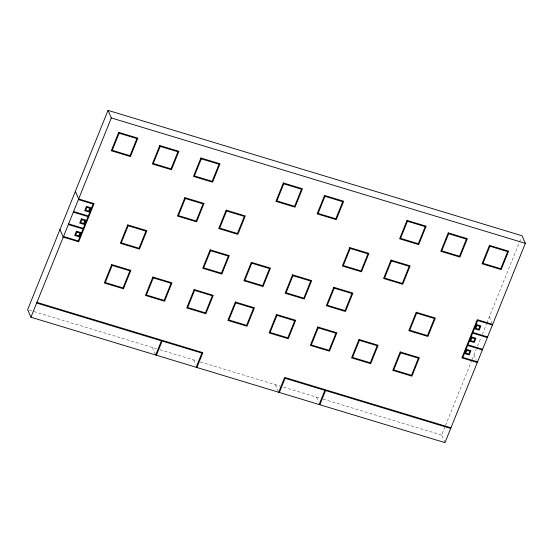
<?xml version="1.0" encoding="UTF-8"?>
<svg xmlns="http://www.w3.org/2000/svg" width="553" height="553" viewBox="0 0 553 553"><rect width="100%" height="100%" fill="white"/><g stroke="black" fill="none" stroke-linecap="round" stroke-linejoin="round"><path stroke-width="0.41" stroke-dasharray="2.77 2.07" d="M444.971 442.628L441.674 435.059L445.227 426.245M445.552 425.444L471.723 360.563M472.048 359.761L476.23 349.385M477.515 346.199L481.048 337.448M482.327 334.268L486.502 323.92M486.82 323.125L519.177 242.912M519.495 242.124L521.099 238.149M29.302 310.157L156.527 348.694M159.824 349.69L196.896 360.915M200.2 361.918L280.309 386.181M283.606 387.183L319.841 398.153M323.132 399.155L441.674 435.059M489.391 316.758L492.025 322.821M473.983 354.95L476.292 360.252M316.551 397.158L318.521 401.706M275.366 384.688L278 390.743M193.591 359.92L195.568 364.462M152.407 347.443L155.372 354.259"/><path stroke-width="0.83" d="M108.029 110.372L27.65 309.659L30.94 317.228L444.971 442.628L525.35 243.341L522.06 235.772L108.029 110.372L111.326 117.941L30.94 317.228M155.704 355.019L161.421 340.848L36.622 303.051L36.892 302.373L202.875 352.648L196.882 367.489M156.402 355.226L162.119 341.056L201.9 353.104L196.184 367.282M278.657 392.257L284.65 377.416L450.992 427.794M279.362 392.471L285.072 378.3L324.86 390.349L319.143 404.52M319.841 404.734L325.558 390.563L450.723 428.471M111.326 117.941L525.35 243.341M492.682 324.334L477.26 319.662L461.859 357.853L477.28 362.526M78.388 199.605L93.104 204.064L88.307 215.967L73.584 211.509M492.412 325.005L477.688 320.546L472.891 332.45L487.608 336.908M73.314 212.186L88.031 216.645L83.316 228.334L68.6 223.875M487.338 337.586L472.615 333.127L467.9 344.816L482.624 349.275M68.323 224.546L83.047 229.004L78.243 240.914L63.526 236.456M482.354 349.945L467.631 345.487L462.826 357.397L477.55 361.856M75.367 191.359L78.657 198.935L94.079 203.601L78.671 241.799L63.249 237.126L59.959 229.55M76.418 231.216L74.703 235.467L79.12 236.802L80.835 232.55L76.418 231.216M81.415 218.815L79.701 223.066L84.118 224.4L85.833 220.149L81.415 218.815M86.42 206.414L84.706 210.665L89.123 211.999L90.837 207.748L86.42 206.414M76.867 232.149L75.713 235.004L78.657 235.896L79.812 233.041L76.867 232.149M81.865 219.748L80.71 222.603L83.655 223.495L84.809 220.64L81.865 219.748M86.869 207.347L85.715 210.202L88.66 211.094L89.814 208.239L86.869 207.347M118.715 132.347L111.284 150.769L130.425 156.561L137.856 138.139L118.715 132.347M119.144 133.232L112.259 150.305L129.996 155.676L136.888 138.603L119.144 133.232M111.741 264.576L104.31 282.998L123.443 288.79L130.874 270.369L111.741 264.576M127.743 224.891L120.312 243.313L139.453 249.106L146.884 230.684L127.743 224.891M159.755 145.529L152.324 163.951L171.458 169.75L178.889 151.322L159.755 145.529M112.162 265.461L105.277 282.535L123.015 287.906L129.907 270.832L112.162 265.461M128.172 225.776L121.287 242.85L139.024 248.221L145.909 231.147L128.172 225.776M160.183 146.414L153.292 163.488L171.029 168.865L177.921 151.785L160.183 146.414M152.863 277.032L145.432 295.454L164.573 301.247L172.004 282.825L152.863 277.032M184.882 197.642L177.451 216.064L196.591 221.864L204.022 203.442L184.882 197.642M200.877 157.985L193.446 176.407L212.587 182.207L220.018 163.778L200.877 157.985M153.292 277.917L146.407 294.991L164.144 300.362L171.029 283.288L153.292 277.917M185.31 198.527L178.425 215.608L196.163 220.979L203.048 203.905L185.31 198.527M201.306 158.87L194.421 175.944L212.158 181.322L219.043 164.241L201.306 158.87M194.138 289.53L186.707 307.952L205.847 313.751L213.278 295.33L194.138 289.53M210.147 249.845L202.716 268.267L221.85 274.067L229.281 255.645L210.147 249.845M226.156 210.147L218.725 228.569L237.866 234.368L245.297 215.94L226.156 210.147M194.566 290.415L187.681 307.496L205.419 312.867L212.304 295.786L194.566 290.415M210.575 250.73L203.684 267.811L221.421 273.182L228.313 256.101L210.575 250.73M226.585 211.032L219.7 228.106L237.437 233.484L244.322 216.403L226.585 211.032M235.322 302L227.891 320.429L247.025 326.222L254.456 307.8L235.322 302M251.325 262.322L243.894 280.744L263.034 286.537L270.465 268.115L251.325 262.322M283.336 182.96L275.906 201.382L295.039 207.181L302.47 188.753L283.336 182.96M235.751 302.892L228.859 319.966L246.597 325.337L253.488 308.263L235.751 302.892M251.753 263.207L244.868 280.281L262.606 285.652L269.491 268.578L251.753 263.207M283.765 183.845L276.873 200.919L294.618 206.29L301.503 189.216L283.765 183.845M276.535 314.484L269.104 332.913L288.244 338.706L295.675 320.284L276.535 314.484M292.544 274.8L285.113 293.228L304.247 299.021L311.678 280.599L292.544 274.8M324.549 195.444L317.118 213.866L336.259 219.659L343.69 201.237L324.549 195.444M276.963 315.369L270.078 332.45L287.816 337.821L294.701 320.747L276.963 315.369M292.972 275.684L286.081 292.765L303.818 298.136L310.71 281.062L292.972 275.684M324.977 196.329L318.093 213.403L335.83 218.774L342.715 201.7L324.977 196.329M317.761 326.975L310.33 345.397L329.464 351.19L336.895 332.768L317.761 326.975M333.763 287.29L326.332 305.712L345.473 311.505L352.904 293.083L333.763 287.29M349.779 247.585L342.348 266.014L361.489 271.806L368.913 253.385L349.779 247.585M318.189 327.86L311.298 344.934L329.042 350.305L335.927 333.231L318.189 327.86M334.192 288.175L327.307 305.249L345.044 310.62L351.936 293.546L334.192 288.175M350.208 248.47L343.316 265.551L361.061 270.922L367.945 253.848L350.208 248.47M358.994 339.459L351.563 357.888L370.704 363.68L378.134 345.259L358.994 339.459M391.012 260.076L383.582 278.498L402.722 284.297L410.153 265.875L391.012 260.076M407.022 220.398L399.591 238.82L418.725 244.613L426.156 226.191L407.022 220.398M359.422 340.351L352.538 357.425L370.275 362.796L377.16 345.722L359.422 340.351M391.441 260.961L384.556 278.041L402.294 283.413L409.185 266.332L391.441 260.961M407.45 221.283L400.559 238.357L418.303 243.728L425.188 226.654L407.45 221.283M400.199 351.943L392.768 370.365L411.909 376.164L419.34 357.736L400.199 351.943M416.209 312.258L408.778 330.68L427.911 336.48L435.342 318.051L416.209 312.258M448.227 232.875L440.796 251.297L459.93 257.097L467.361 238.675L448.227 232.875M400.628 352.828L393.743 369.902L411.48 375.28L418.365 358.199L400.628 352.828M416.637 313.143L409.745 330.217L427.483 335.595L434.375 318.514L416.637 313.143M448.649 233.76L441.764 250.834L459.502 256.212L466.393 239.131L448.649 233.76M489.467 245.366L482.036 263.788L501.17 269.588L508.601 251.166L489.467 245.366M489.896 246.251L483.004 263.332L500.742 268.703L507.633 251.622L489.896 246.251M466.483 349.358L464.769 353.609L469.186 354.943L470.9 350.692L466.483 349.358M471.502 336.922L469.787 341.173L474.204 342.514L475.919 338.263L471.502 336.922M476.472 324.57L474.757 328.821L479.175 330.155L480.889 325.904L476.472 324.57M466.932 350.291L465.778 353.146L468.723 354.038L469.877 351.183L466.932 350.291M471.951 337.855L470.797 340.717L473.741 341.609L474.896 338.747L471.951 337.855M476.921 325.503L475.774 328.358L478.718 329.249L479.866 326.394L476.921 325.503"/></g></svg>
